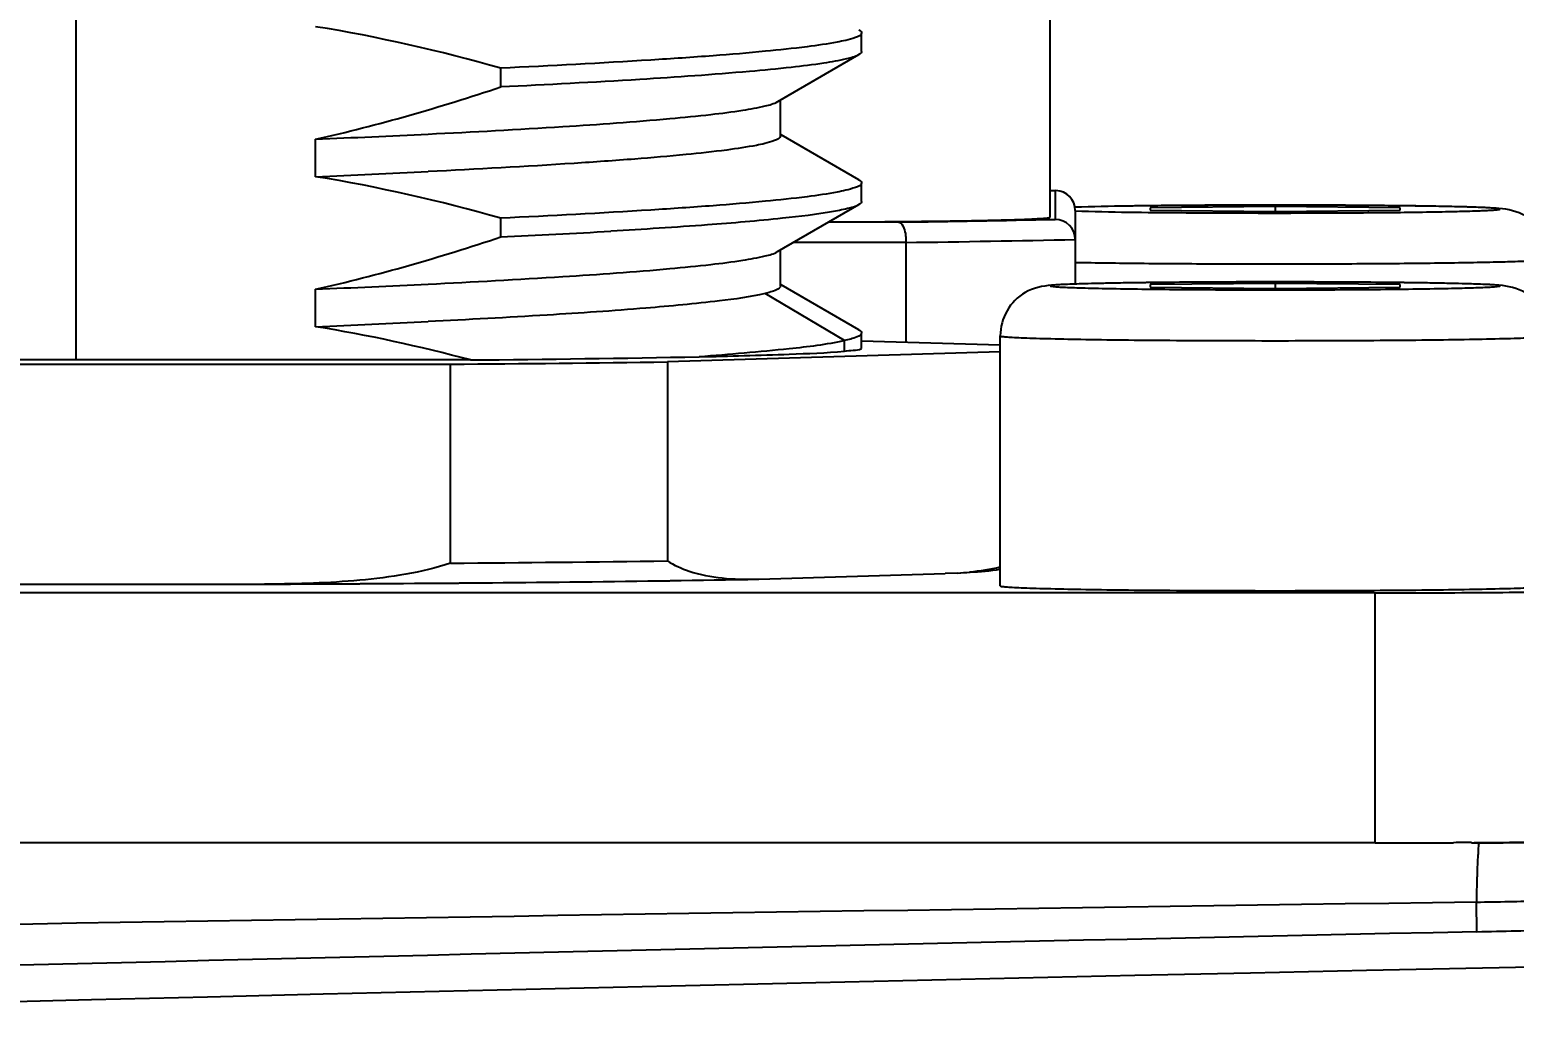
# Model space of a CAD drawing. Header units: millimetres. Extents: x 5828 to 6704, y 123 to 421.
# Drawn here: x 6385.231 to 6385.974, y 277.897 to 278.388 of the extents above; entities that cross this region are included whole.
import ezdxf

# ---------------------------------------------------------------- set-up
doc = ezdxf.new("R2010")
doc.units = ezdxf.units.MM
doc.layers.add('外形图', color=7, linetype='Continuous')
doc.layers.add('尺寸标注', color=7, linetype='Continuous')
doc.styles.add('微软雅黑', font='msyh.ttc', dxfattribs={"height": 1.5})
doc.dimstyles.new('尺寸标注_1_20比例', dxfattribs={"dimtxt": 1.5, "dimasz": 1.25, "dimexe": 0.5, "dimexo": 0.4, "dimgap": 0.5, "dimtad": 1, "dimdec": 1, "dimlfac": 20, "dimdsep": 46, "dimtxsty": '微软雅黑', "dimcen": 0.09, "dimadec": 0, "dimazin": 0, "dimtp": 0.01, "dimtm": 0.01, "dimtfac": 1, "dimtdec": 1, "dimtofl": 0, "dimtmove": 0, "dimatfit": 3, "dimfxl": 1, "dimtolj": 1, "dimarcsym": 0})

# ---------------------------------------------------------------- blocks, each defined once
blk = doc.blocks.new('*D1082')
at = {"layer": 'Defpoints', "color": 0}
for p in [(6409.45448, 284.82291), (6409.45448, 280.40688), (6378.70659, 275.36932)]:
    blk.add_point(p, dxfattribs=at)
at = {"layer": '尺寸标注', "color": 0, "lineweight": -2}
for p, q in [((6378.70659, 275.76932), (6378.70659, 285.32291)), ((6409.45448, 280.80688), (6409.45448, 285.32291)), ((6379.95659, 284.82291), (6408.20448, 284.82291))]:
    blk.add_line(p, q, dxfattribs=at)
at = {"layer": '尺寸标注', "color": 0}
for points in [[(6379.95659, 285.03125), (6379.95659, 284.61458), (6378.70659, 284.82291)], [(6408.20448, 284.61458), (6408.20448, 285.03125), (6409.45448, 284.82291)]]:
    blk.add_solid(points, dxfattribs=at)
at = {"layer": '尺寸标注', "color": 0, "insert": (6394.08053, 286.09453), "char_height": 1.5, "attachment_point": 5, "style": '微软雅黑'}
blk.add_mtext('\\A1;\\A1;{\\fAlibaba PuHuiTi 3.0 55 Regular|b0|i0|c134|p18;615}', dxfattribs=at)

msp = doc.modelspace()

# ---------------------------------------------------------------- linework, layer by layer
at = {"layer": '外形图', "linetype": 'ByBlock'}
for p, q in [((6385.25449, 278.73166), (6385.25449, 278.22308)), ((6385.74199, 278.29447), (6385.74199, 278.43166)), ((6385.64759, 278.3773), (6385.64759, 278.38667)), ((6385.60562, 278.35229), (6385.64626, 278.37577)), ((6385.46709, 278.3596), (6385.46709, 278.36898)), ((6385.60699, 278.33512), (6385.60699, 278.35308)), ((6385.60734, 278.33572), (6385.60699, 278.33592)), ((6385.64625, 278.31323), (6385.60734, 278.33572)), ((6385.37447, 278.31473), (6385.37447, 278.33348)), ((6385.64759, 278.30231), (6385.64759, 278.31169)), ((6385.74205, 278.30781), (6385.7445, 278.30776)), ((6385.74206, 278.30781), (6385.74449, 278.30776)), ((6385.74449, 278.30776), (6385.74449, 278.29339)), ((6385.74449, 278.30776), (6385.74476, 278.30776)), ((6385.7445, 278.30776), (6385.74476, 278.30776)), ((6385.60561, 278.27728), (6385.64625, 278.30077)), ((6385.85449, 278.29981), (6385.79199, 278.29918)), ((6385.79199, 278.29918), (6385.79199, 278.29792)), ((6385.85449, 278.29981), (6385.85449, 278.29729)), ((6385.91699, 278.29918), (6385.85449, 278.29981)), ((6385.91699, 278.29792), (6385.91699, 278.29918)), ((6385.46709, 278.28461), (6385.46709, 278.29399)), ((6385.66619, 278.29202), (6385.63112, 278.29202)), ((6385.75449, 278.29782), (6385.75449, 278.26107)), ((6385.79199, 278.29792), (6385.85449, 278.29729)), ((6385.85449, 278.29729), (6385.91699, 278.29792)), ((6385.60699, 278.26012), (6385.60699, 278.27808)), ((6385.66982, 278.28185), (6385.61352, 278.28185)), ((6385.66982, 278.23204), (6385.66982, 278.28185)), ((6385.85449, 278.26141), (6385.79199, 278.26078)), ((6385.85449, 278.26141), (6385.85449, 278.25889)), ((6385.91699, 278.26078), (6385.85449, 278.26141)), ((6385.37447, 278.23974), (6385.37447, 278.25849)), ((6385.639, 278.23277), (6385.59929, 278.25635)), ((6385.60734, 278.26073), (6385.60699, 278.26093)), ((6385.64623, 278.23826), (6385.60734, 278.26073)), ((6385.79199, 278.26078), (6385.79199, 278.25952)), ((6385.79199, 278.25952), (6385.85449, 278.25889)), ((6385.85449, 278.25889), (6385.91699, 278.25952)), ((6385.91699, 278.25952), (6385.91699, 278.26078)), ((6385.63899, 278.22746), (6385.63899, 278.23277)), ((6385.64759, 278.22889), (6385.64759, 278.23669)), ((6385.64759, 278.23271), (6385.71699, 278.23061)), ((6385.71699, 278.11018), (6385.71699, 278.23516)), ((6385.71699, 278.22716), (6385.55045, 278.22212)), ((6385.06699, 278.22103), (6385.44199, 278.22103)), ((6385.45198, 278.22311), (6385.10064, 278.22311)), ((6385.44199, 278.12155), (6385.44199, 278.22103)), ((6385.55045, 278.22212), (6385.55045, 278.12264)), ((6385.59491, 278.11352), (6385.59616, 278.11354)), ((6385.59616, 278.11353), (6385.68943, 278.11634)), ((6385.69562, 278.1166), (6385.68943, 278.11634)), ((6385.90449, 278.10669), (6384.60449, 278.10669)), ((6385.16015, 278.11105), (6385.34883, 278.11105)), ((6385.35018, 278.11106), (6385.34883, 278.11106)), ((6385.90449, 277.9817), (6385.90449, 278.10669)), ((6385.90449, 277.9817), (6384.60449, 277.9817)), ((6385.9528, 277.98181), (6385.94931, 277.98181)), ((6385.9528, 277.98179), (6385.95407, 277.98181)), ((6385.9528, 277.98179), (6385.95668, 277.98179)), ((6385.95407, 277.98181), (6385.95651, 277.98184)), ((6385.95547, 277.93726), (6385.95515, 277.95208))]:
    msp.add_line(p, q, dxfattribs=at)
for centre, radius, start, end in [((6384.94125, 288.47218), 10.14795, 272.446723, 272.764756), ((6385.07707, 285.46899), 7.16043, 272.380369, 272.831093), ((6385.74457, 278.29784), 0.00992, 359.92719, 88.88099), ((6385.85449, 272.50546), 5.79507, 89.381606, 90.618447), ((6385.48964, 290.65236), 12.3616, 270.818369, 271.181326), ((6385.74441, 278.28331), 0.01008, 0.08021, 89.56689), ((6385.23079, 283.34609), 5.06699, 272.67291, 273.2972), ((6385.49384, 290.7918), 12.51119, 270.805945, 271.193751), ((6385.85449, 272.46706), 5.79507, 89.381606, 90.618447), ((6384.9738, 287.68188), 9.4319, 272.434654, 272.77683), ((6385.05888, 285.794), 7.56085, 272.392221, 272.819101), ((6385.35226, 289.45839), 11.23572, 270.508503, 271.091923), ((6385.32132, 295.57979), 17.35918, 270.398298, 270.756305), ((6385.30774, 296.82821), 18.70714, 270.411196, 270.743407), ((6385.68596, 278.28947), 0.17313, 273.19878, 275.1741), ((6385.90494, 286.23293), 8.25122, 269.996872, 270.269406), ((6385.94939, 276.76907), 1.21274, 90.00376, 90.26693), ((6390.24591, -28.44798), 306.43011, 90.8023054, 91.0642056), ((6390.31714, 72.128), 205.85547, 91.2140776, 91.6038817)]:
    msp.add_arc(centre, radius, start, end, dxfattribs=at)
for points in [[(6385.46709, 278.36898), (6385.43664, 278.37756), (6385.40571, 278.38473), (6385.37447, 278.38972)], [(6385.37447, 278.33348), (6385.40577, 278.34049), (6385.43666, 278.34945), (6385.46709, 278.3596)], [(6385.46709, 278.29399), (6385.43664, 278.30257), (6385.40571, 278.30974), (6385.37447, 278.31473)], [(6385.37447, 278.25849), (6385.40577, 278.2655), (6385.43666, 278.27446), (6385.46709, 278.28461)], [(6385.45205, 278.22311), (6385.42648, 278.22988), (6385.40059, 278.23557), (6385.37447, 278.23974)], [(6385.639, 278.22746), (6385.64176, 278.22835), (6385.64512, 278.22735), (6385.64759, 278.22889)], [(6385.71699, 278.11945), (6385.71193, 278.11825), (6385.70675, 278.11752), (6385.70157, 278.11704)], [(6390.36638, 277.97746), (6387.89159, 277.96003), (6385.41637, 277.92432), (6382.94324, 277.83211)]]:
    msp.add_open_spline(points, degree=3, dxfattribs=at)
for points, knots in [([(6385.64626, 278.38822), (6385.64646, 278.3881), (6385.64703, 278.38774), (6385.64759, 278.38713), (6385.64759, 278.38667)], [0, 0, 0, 0, 0.335235, 1, 1, 1, 1]), ([(6385.64759, 278.38667), (6385.64759, 278.38538), (6385.64207, 278.38337), (6385.63394, 278.38156), (6385.61825, 278.37931), (6385.59783, 278.37717), (6385.5717, 278.37498), (6385.52761, 278.37202), (6385.49215, 278.37017), (6385.46709, 278.36898)], [0, 0, 0, 0, 0.021236, 0.073024, 0.156743, 0.27149, 0.415592, 0.58686, 1, 1, 1, 1]), ([(6385.64626, 278.37577), (6385.64435, 278.37467), (6385.63838, 278.37317), (6385.62712, 278.37111), (6385.61089, 278.36913), (6385.58026, 278.36621), (6385.53179, 278.36287), (6385.49029, 278.3607), (6385.46709, 278.3596)], [0, 0, 0, 0, 0.036713, 0.100661, 0.191517, 0.308259, 0.613262, 1, 1, 1, 1]), ([(6385.64759, 278.3773), (6385.64759, 278.37685), (6385.64703, 278.37624), (6385.64646, 278.37589), (6385.64626, 278.37577)], [0, 0, 0, 0, 0.663618, 1, 1, 1, 1]), ([(6385.43074, 278.33604), (6385.45323, 278.33715), (6385.49358, 278.33932), (6385.54076, 278.34268), (6385.57074, 278.34561), (6385.58669, 278.3476), (6385.59781, 278.34967), (6385.60372, 278.35119), (6385.60562, 278.35229)], [0, 0, 0, 0, 0.383959, 0.688938, 0.806229, 0.897802, 0.962526, 1, 1, 1, 1]), ([(6385.60699, 278.33512), (6385.60699, 278.33384), (6385.60159, 278.3318), (6385.59356, 278.32999), (6385.57816, 278.32769), (6385.55812, 278.32555), (6385.53254, 278.32337), (6385.48959, 278.32034), (6385.45508, 278.31849), (6385.43074, 278.31729)], [0, 0, 0, 0, 0.021552, 0.07379, 0.158089, 0.273397, 0.41788, 0.589142, 1, 1, 1, 1]), ([(6385.64625, 278.31323), (6385.64645, 278.31311), (6385.64702, 278.31276), (6385.64759, 278.31215), (6385.64759, 278.31168)], [0, 0, 0, 0, 0.336226, 1, 1, 1, 1]), ([(6385.64759, 278.31168), (6385.64759, 278.3104), (6385.64206, 278.3084), (6385.63394, 278.30659), (6385.61825, 278.30432), (6385.59783, 278.30218), (6385.5717, 278.30002), (6385.52761, 278.29701), (6385.49215, 278.29518), (6385.46709, 278.29399)], [0, 0, 0, 0, 0.021197, 0.072985, 0.156719, 0.271467, 0.415567, 0.586846, 1, 1, 1, 1]), ([(6385.64625, 278.30077), (6385.64481, 278.29994), (6385.64056, 278.29868), (6385.62791, 278.29608), (6385.60413, 278.29338), (6385.567, 278.2902), (6385.53834, 278.28842), (6385.52222, 278.28749)], [0, 0, 0, 0, 0.039752, 0.104914, 0.310915, 0.612586, 1, 1, 1, 1]), ([(6385.64759, 278.30231), (6385.64759, 278.30185), (6385.64702, 278.30124), (6385.64645, 278.30088), (6385.64625, 278.30077)], [0, 0, 0, 0, 0.663774, 1, 1, 1, 1]), ([(6385.96699, 278.29855), (6385.96699, 278.29869), (6385.9662, 278.29872), (6385.96527, 278.29894), (6385.96319, 278.29905), (6385.95919, 278.2993), (6385.95225, 278.29953), (6385.94204, 278.2998), (6385.92935, 278.30002), (6385.9146, 278.30022), (6385.89817, 278.30037), (6385.87429, 278.3005), (6385.8439, 278.30054), (6385.80173, 278.30032), (6385.77199, 278.30005), (6385.75428, 278.29944)], [0, 0, 0, 0, 0.001993, 0.00755, 0.016713, 0.029429, 0.06516, 0.113764, 0.173898, 0.243892, 0.321803, 0.405469, 0.580675, 0.750182, 1, 1, 1, 1]), ([(6385.79194, 278.30019), (6385.7882, 278.30014), (6385.77565, 278.29997), (6385.76311, 278.29975), (6385.7543, 278.29946)], [0, 0, 0, 0, 0.297948, 1, 1, 1, 1]), ([(6385.75443, 278.29765), (6385.77216, 278.29705), (6385.80193, 278.29677), (6385.8441, 278.29655), (6385.87445, 278.29659), (6385.89831, 278.29673), (6385.91471, 278.29688), (6385.92943, 278.29707), (6385.94209, 278.2973), (6385.95229, 278.29757), (6385.95921, 278.2978), (6385.9632, 278.29805), (6385.96527, 278.29816), (6385.9662, 278.29837), (6385.96699, 278.29841), (6385.96699, 278.29855)], [0, 0, 0, 0, 0.250348, 0.419883, 0.595001, 0.678596, 0.756427, 0.82634, 0.886396, 0.934934, 0.970614, 0.983312, 0.99246, 0.998009, 1, 1, 1, 1]), ([(6385.96646, 278.29889), (6385.96036, 278.29938), (6385.94388, 278.29976), (6385.9274, 278.30007), (6385.91704, 278.30019)], [0, 0, 0, 0, 0.370922, 1, 1, 1, 1]), ([(6385.99199, 278.27355), (6385.99199, 278.27785), (6385.98968, 278.28655), (6385.98004, 278.2964), (6385.97104, 278.29852), (6385.96646, 278.29889)], [0, 0, 0, 0, 0.327149, 0.650675, 1, 1, 1, 1]), ([(6385.63131, 278.29211), (6385.63887, 278.29214), (6385.65349, 278.29221), (6385.67449, 278.29239), (6385.69342, 278.29262), (6385.70975, 278.2929), (6385.72293, 278.29324), (6385.7319, 278.29352), (6385.73707, 278.29384), (6385.73976, 278.29397), (6385.74096, 278.29425), (6385.74199, 278.29428), (6385.74199, 278.29447)], [0, 0, 0, 0, 0.204596, 0.396041, 0.568701, 0.717494, 0.838048, 0.926821, 0.958444, 0.981236, 0.995059, 1, 1, 1, 1]), ([(6385.66619, 278.29202), (6385.66749, 278.29196), (6385.6696, 278.28764), (6385.66982, 278.28429), (6385.66982, 278.28185)], [0, 0, 0, 0, 0.346467, 1, 1, 1, 1]), ([(6385.43074, 278.26105), (6385.45322, 278.26215), (6385.49355, 278.26436), (6385.54073, 278.26765), (6385.5707, 278.27063), (6385.58666, 278.2726), (6385.59779, 278.27466), (6385.6037, 278.27618), (6385.60561, 278.27728)], [0, 0, 0, 0, 0.383855, 0.688786, 0.806092, 0.897689, 0.962452, 1, 1, 1, 1]), ([(6385.75447, 278.27191), (6385.76518, 278.27171), (6385.7886, 278.27141), (6385.8256, 278.27117), (6385.86515, 278.27113), (6385.89814, 278.27125), (6385.92316, 278.27146), (6385.93992, 278.27166), (6385.95478, 278.2719), (6385.96743, 278.27217), (6385.97753, 278.27247), (6385.98436, 278.27273), (6385.98828, 278.273), (6385.99031, 278.27313), (6385.99123, 278.27334), (6385.99199, 278.27341), (6385.99199, 278.27355)], [0, 0, 0, 0, 0.135242, 0.295687, 0.467182, 0.634598, 0.712111, 0.783167, 0.846192, 0.899787, 0.942767, 0.974184, 0.985332, 0.993356, 0.998226, 1, 1, 1, 1]), ([(6385.96699, 278.26015), (6385.96699, 278.26034), (6385.96588, 278.26033), (6385.96462, 278.26063), (6385.96174, 278.26073), (6385.95812, 278.26094), (6385.95338, 278.26109), (6385.94527, 278.26133), (6385.93302, 278.26157), (6385.91619, 278.26181), (6385.89699, 278.26198), (6385.87616, 278.26209), (6385.85449, 278.26213), (6385.83282, 278.26209), (6385.81199, 278.26198), (6385.79279, 278.26181), (6385.77596, 278.26157), (6385.76371, 278.26133), (6385.7556, 278.26109), (6385.75086, 278.26094), (6385.74724, 278.26073), (6385.74436, 278.26063), (6385.7431, 278.26033), (6385.74199, 278.26034), (6385.74199, 278.26015)], [0, 0, 0, 0, 0.002554, 0.009799, 0.021743, 0.038283, 0.059264, 0.084485, 0.146644, 0.222375, 0.308771, 0.402513, 0.5, 0.597487, 0.691229, 0.777625, 0.853356, 0.915515, 0.940736, 0.961717, 0.978257, 0.990201, 0.997446, 1, 1, 1, 1]), ([(6385.79194, 278.26179), (6385.78162, 278.26167), (6385.76519, 278.26136), (6385.74875, 278.26098), (6385.74265, 278.2605)], [0, 0, 0, 0, 0.628141, 1, 1, 1, 1]), ([(6385.96646, 278.26049), (6385.96036, 278.26098), (6385.94388, 278.26136), (6385.9274, 278.26167), (6385.91704, 278.26179)], [0, 0, 0, 0, 0.370922, 1, 1, 1, 1]), ([(6385.59929, 278.25635), (6385.59182, 278.25452), (6385.57189, 278.25192), (6385.53557, 278.24848), (6385.48694, 278.24523), (6385.45062, 278.24328), (6385.43074, 278.2423)], [0, 0, 0, 0, 0.136346, 0.355113, 0.647196, 1, 1, 1, 1]), ([(6385.60699, 278.26012), (6385.60699, 278.25922), (6385.60374, 278.25743), (6385.60125, 278.25683), (6385.59929, 278.25635)], [0, 0, 0, 0, 0.308195, 1, 1, 1, 1]), ([(6385.74265, 278.2605), (6385.7381, 278.26014), (6385.72908, 278.25809), (6385.71934, 278.24826), (6385.71699, 278.23949), (6385.71699, 278.23516)], [0, 0, 0, 0, 0.346305, 0.671206, 1, 1, 1, 1]), ([(6385.74199, 278.26015), (6385.74199, 278.25996), (6385.7431, 278.25998), (6385.74436, 278.25967), (6385.74724, 278.25958), (6385.75086, 278.25937), (6385.7556, 278.25921), (6385.76371, 278.25898), (6385.77596, 278.25873), (6385.79279, 278.2585), (6385.81199, 278.25832), (6385.83282, 278.25821), (6385.85449, 278.25818), (6385.87616, 278.25821), (6385.89699, 278.25832), (6385.91619, 278.2585), (6385.93302, 278.25873), (6385.94527, 278.25898), (6385.95338, 278.25921), (6385.95812, 278.25937), (6385.96174, 278.25958), (6385.96462, 278.25967), (6385.96588, 278.25998), (6385.96699, 278.25996), (6385.96699, 278.26015)], [0, 0, 0, 0, 0.002554, 0.009799, 0.021743, 0.038283, 0.059264, 0.084485, 0.146644, 0.222375, 0.308771, 0.402513, 0.5, 0.597487, 0.691229, 0.777625, 0.853356, 0.915515, 0.940736, 0.961717, 0.978257, 0.990201, 0.997446, 1, 1, 1, 1]), ([(6385.99199, 278.23516), (6385.99199, 278.23946), (6385.98968, 278.24815), (6385.98004, 278.25801), (6385.97104, 278.26012), (6385.96646, 278.26049)], [0, 0, 0, 0, 0.327149, 0.650675, 1, 1, 1, 1]), ([(6385.639, 278.23277), (6385.62993, 278.23073), (6385.60565, 278.22793), (6385.5814, 278.22582), (6385.56635, 278.22471)], [0, 0, 0, 0, 0.381034, 1, 1, 1, 1]), ([(6385.64759, 278.23669), (6385.64759, 278.23571), (6385.64387, 278.23389), (6385.64118, 278.23327), (6385.63899, 278.23277)], [0, 0, 0, 0, 0.302459, 1, 1, 1, 1]), ([(6385.64623, 278.23826), (6385.64643, 278.23814), (6385.64701, 278.23777), (6385.64759, 278.23715), (6385.64759, 278.23669)], [0, 0, 0, 0, 0.336463, 1, 1, 1, 1]), ([(6385.71699, 278.23516), (6385.71699, 278.23492), (6385.71835, 278.23495), (6385.71989, 278.23457), (6385.72341, 278.23446), (6385.72783, 278.2342), (6385.73363, 278.23401), (6385.74354, 278.23372), (6385.75851, 278.23342), (6385.77908, 278.23313), (6385.80255, 278.23292), (6385.82801, 278.23279), (6385.85449, 278.23274), (6385.88097, 278.23279), (6385.90644, 278.23292), (6385.9299, 278.23313), (6385.95047, 278.23342), (6385.96544, 278.23372), (6385.97536, 278.23401), (6385.98115, 278.2342), (6385.98557, 278.23446), (6385.98909, 278.23457), (6385.99063, 278.23495), (6385.99199, 278.23492), (6385.99199, 278.23516)], [0, 0, 0, 0, 0.002554, 0.009799, 0.021743, 0.038283, 0.059264, 0.084486, 0.146644, 0.222375, 0.308771, 0.402513, 0.5, 0.597487, 0.691229, 0.777625, 0.853356, 0.915514, 0.940736, 0.961717, 0.978257, 0.990201, 0.997446, 1, 1, 1, 1]), ([(6385.56637, 278.22471), (6385.5814, 278.22505), (6385.60561, 278.22574), (6385.62983, 278.22671), (6385.639, 278.22746)], [0, 0, 0, 0, 0.620366, 1, 1, 1, 1]), ([(6385.44199, 278.12155), (6385.42733, 278.11674), (6385.39647, 278.11201), (6385.36563, 278.11114), (6385.35018, 278.11106)], [0, 0, 0, 0, 0.499598, 1, 1, 1, 1]), ([(6385.55045, 278.12264), (6385.55385, 278.12051), (6385.56793, 278.11417), (6385.58365, 278.11336), (6385.59491, 278.11352)], [0, 0, 0, 0, 0.262282, 1, 1, 1, 1]), ([(6385.34883, 278.11106), (6385.37199, 278.11114), (6385.45443, 278.11157), (6385.53688, 278.11239), (6385.59616, 278.11354)], [0, 0, 0, 0, 0.280844, 1, 1, 1, 1]), ([(6385.34885, 278.11106), (6385.37205, 278.11115), (6385.45451, 278.11158), (6385.53697, 278.1124), (6385.59622, 278.11355)], [0, 0, 0, 0, 0.281279, 1, 1, 1, 1]), ([(6385.69562, 278.11661), (6385.6977, 278.11672), (6385.70483, 278.11717), (6385.71197, 278.11771), (6385.71698, 278.11846)], [0, 0, 0, 0, 0.291318, 1, 1, 1, 1]), ([(6385.71699, 278.11018), (6385.71699, 278.10994), (6385.71835, 278.10996), (6385.71989, 278.10959), (6385.72341, 278.10947), (6385.72783, 278.10922), (6385.73363, 278.10903), (6385.74354, 278.10874), (6385.75851, 278.10844), (6385.77908, 278.10815), (6385.80255, 278.10794), (6385.82801, 278.10781), (6385.85449, 278.10776), (6385.88097, 278.10781), (6385.90644, 278.10794), (6385.9299, 278.10815), (6385.95047, 278.10844), (6385.96544, 278.10874), (6385.97536, 278.10903), (6385.98115, 278.10922), (6385.98557, 278.10947), (6385.98909, 278.10959), (6385.99063, 278.10996), (6385.99199, 278.10994), (6385.99199, 278.11018)], [0, 0, 0, 0, 0.002554, 0.009799, 0.021743, 0.038283, 0.059264, 0.084486, 0.146644, 0.222375, 0.308771, 0.402513, 0.5, 0.597487, 0.691229, 0.777625, 0.853356, 0.915514, 0.940736, 0.961717, 0.978257, 0.990201, 0.997446, 1, 1, 1, 1]), ([(6385.90449, 278.10669), (6385.91425, 278.10669), (6385.93338, 278.10672), (6385.96116, 278.10686), (6385.98676, 278.10709), (6386.0092, 278.10741), (6386.02553, 278.10773), (6386.03634, 278.10805), (6386.04266, 278.10826), (6386.04749, 278.10854), (6386.05133, 278.10866), (6386.05301, 278.10907), (6386.05449, 278.10905), (6386.05449, 278.1093)], [0, 0, 0, 0, 0.194975, 0.382459, 0.55525, 0.706712, 0.831029, 0.881472, 0.923434, 0.956514, 0.980403, 0.994893, 1, 1, 1, 1]), ([(6385.95663, 277.98178), (6385.95606, 277.98068), (6385.9562, 277.97805), (6385.95572, 277.97318), (6385.95557, 277.96695), (6385.95531, 277.95953), (6385.9552, 277.95456), (6385.95515, 277.95208)], [0, 0, 0, 0, 0.124636, 0.249686, 0.499789, 0.749894, 1, 1, 1, 1]), ([(6385.95651, 277.98184), (6385.96328, 277.98193), (6385.97644, 277.982), (6385.99528, 277.98223), (6386.01219, 277.98249), (6386.02661, 277.98278), (6386.03812, 277.98313), (6386.0459, 277.98339), (6386.05035, 277.98374), (6386.05264, 277.98381), (6386.05372, 277.9842), (6386.05478, 277.98409), (6386.05478, 277.98433)], [0, 0, 0, 0, 0.206301, 0.401432, 0.574829, 0.722433, 0.840807, 0.927194, 0.957704, 0.979683, 0.992543, 1, 1, 1, 1]), ([(6385.95668, 277.98179), (6385.96928, 277.98179), (6385.98761, 277.98184), (6386.01098, 277.98204), (6386.02593, 277.98224), (6386.03826, 277.98249), (6386.04671, 277.98271), (6386.05176, 277.98297), (6386.05431, 277.98306), (6386.05573, 277.98333), (6386.0566, 277.98331), (6386.05672, 277.98347)], [0, 0, 0, 0, 0.377588, 0.549297, 0.700583, 0.825559, 0.919329, 0.953307, 0.978204, 0.993778, 1, 1, 1, 1]), ([(6385.95515, 277.95208), (6385.96596, 277.95227), (6385.98716, 277.95269), (6386.01795, 277.95347), (6386.04635, 277.95437), (6386.07127, 277.95535), (6386.08941, 277.95623), (6386.10144, 277.95697), (6386.10847, 277.95747), (6386.1139, 277.95798), (6386.11811, 277.95839), (6386.12017, 277.95889), (6386.12172, 277.95912), (6386.12174, 277.95943)], [0, 0, 0, 0, 0.194252, 0.381191, 0.553634, 0.704953, 0.829338, 0.879893, 0.922019, 0.955317, 0.979479, 0.994319, 1, 1, 1, 1]), ([(6385.95547, 277.93726), (6385.96846, 277.93754), (6385.99396, 277.93816), (6386.03096, 277.93928), (6386.06507, 277.94056), (6386.09496, 277.94192), (6386.1167, 277.94314), (6386.13112, 277.94415), (6386.13952, 277.94483), (6386.14599, 277.9455), (6386.15102, 277.94609), (6386.15343, 277.94668), (6386.15528, 277.94706), (6386.15527, 277.94744)], [0, 0, 0, 0, 0.194707, 0.381947, 0.55454, 0.705868, 0.830133, 0.880586, 0.922583, 0.955733, 0.979734, 0.994409, 1, 1, 1, 1])]:
    msp.add_open_spline(points, degree=3, knots=knots, dxfattribs=at)

# ---------------------------------------------------------------- dimensions: what is measured, and where the dimension line sits
at = {"layer": '尺寸标注'}
dim = msp.add_linear_dim(base=(6409.45448, 284.82291), p1=(6378.70659, 275.36932), p2=(6409.45448, 280.40688), text='\\A1;{\\fAlibaba PuHuiTi 3.0 55 Regular|b0|i0|c134|p18;<>}', dimstyle='尺寸标注_1_20比例', dxfattribs=at)
dim.commit()
dim.dimension.update_dxf_attribs({"geometry": '*D1082', "text_midpoint": (6394.08053, 286.09453)})

doc.saveas('drawing.dxf')
